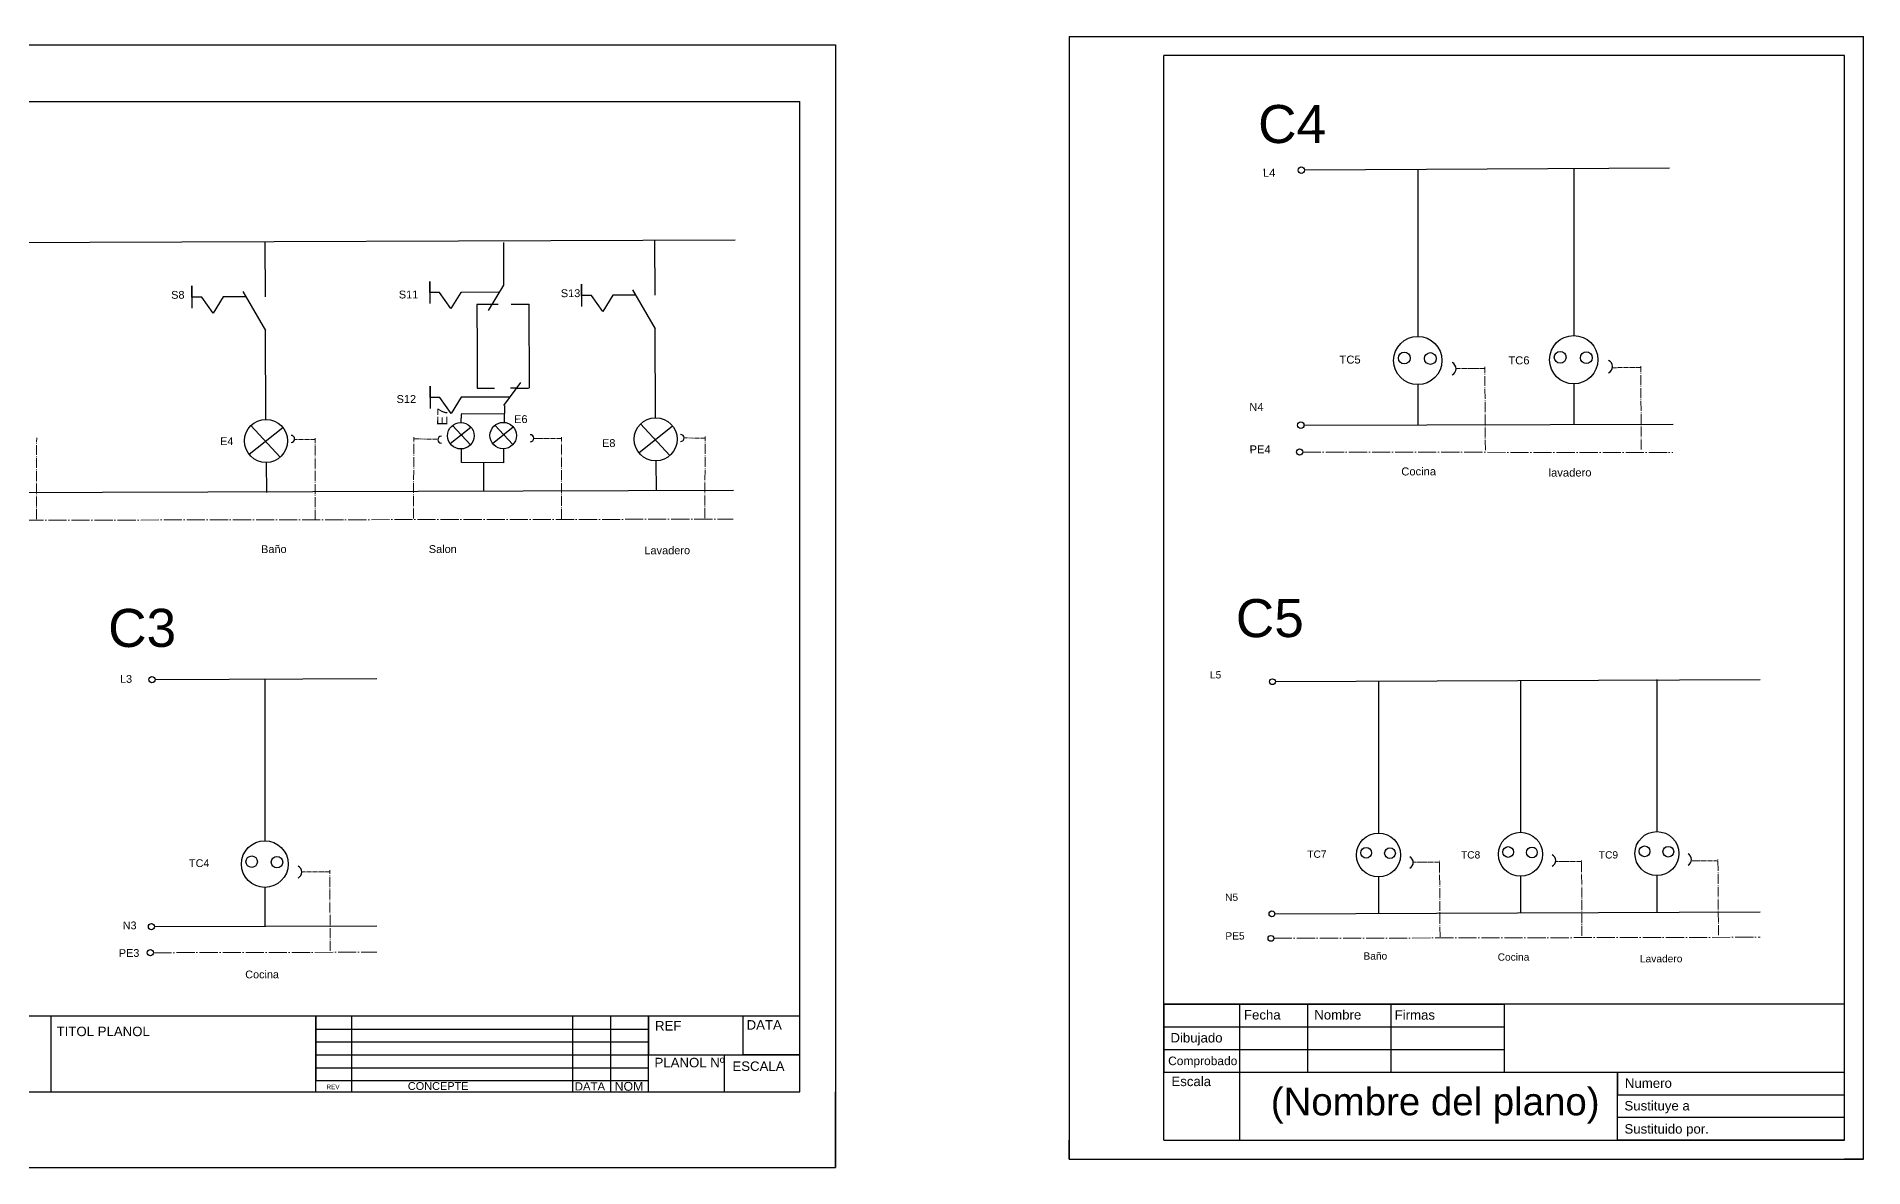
# Model space of a CAD drawing. Header units: millimetres. Extents: x 765 to 1731, y 132 to 433.
# Drawn here: x 1247.6 to 1730.7, y 133.5 to 432.7 of the extents above; entities that cross this region are included whole.
import ezdxf

# ---------------------------------------------------------------- set-up
doc = ezdxf.new("R2010")
doc.units = ezdxf.units.MM
doc.linetypes.add('ACAD_ISO04W100', pattern=[30, 24, -3, 0, -3])
doc.styles.get("Standard").update_dxf_attribs({"font": 'arial.ttf'})

msp = doc.modelspace()

# ---------------------------------------------------------------- linework, layer by layer
for p, q in [((1038.86, 430.52), (1458.86, 430.52)), ((1458.86, 430.52), (1458.86, 133.52)), ((1458.86, 430.52), (1458.86, 415.52)), ((1520.69, 432.74), (1730.69, 432.74)), ((1520.69, 432.74), (1520.69, 135.74)), ((1730.69, 135.74), (1730.69, 432.74)), ((1545.69, 140.74), (1545.69, 427.74)), ((1725.69, 427.74), (1545.69, 427.74)), ((1725.69, 140.74), (1725.69, 427.74)), ((1053.91, 415.52), (1449.4, 415.52)), ((1449.4, 153.52), (1449.4, 415.52)), ((1582.95, 397.44), (1679.39, 398.02)), ((1612.84, 397.57), (1612.84, 353.41)), ((1654.07, 397.79), (1654.07, 353.62)), ((1080.48, 377.7), (1432.32, 378.93)), ((1308.12, 363.88), (1308.07, 378.41)), ((1371.04, 378.26), (1371.08, 366.97)), ((1411.17, 364.31), (1411.12, 378.84)), ((1351.57, 365.02), (1351.56, 367.95)), ((1351.56, 367.95), (1351.58, 362.08)), ((1391.72, 364.24), (1391.71, 367.18)), ((1391.71, 367.18), (1391.73, 361.31)), ((1288.67, 363.81), (1288.66, 366.75)), ((1288.66, 366.75), (1288.68, 360.88)), ((1291.26, 363.82), (1288.67, 363.81)), ((1294.26, 359.55), (1291.26, 363.82)), ((1296.89, 363.84), (1294.26, 359.55)), ((1302.94, 363.86), (1296.89, 363.84)), ((1302.09, 365.31), (1308.15, 354.93)), ((1354.16, 365.03), (1351.57, 365.02)), ((1357.17, 360.75), (1354.16, 365.03)), ((1359.79, 365.04), (1357.17, 360.75)), ((1369.84, 365.08), (1359.79, 365.04)), ((1371.09, 366.98), (1367.03, 360.22)), ((1369.19, 363.82), (1369.19, 363.82)), ((1394.31, 364.25), (1391.72, 364.24)), ((1397.31, 359.98), (1394.31, 364.25)), ((1399.94, 364.27), (1397.31, 359.98)), ((1405.99, 364.29), (1399.94, 364.27)), ((1405.14, 365.74), (1411.2, 355.36)), ((1363.98, 361.92), (1369.67, 361.93)), ((1364.03, 361.87), (1364.07, 349.36)), ((1373.12, 361.9), (1377.81, 361.92)), ((1377.74, 361.9), (1377.82, 339.66)), ((1308.24, 331.45), (1308.15, 354.93)), ((1411.28, 331.88), (1411.2, 355.36)), ((1364.07, 349.38), (1364.11, 339.66)), ((1351.65, 337.25), (1351.64, 340.19)), ((1351.64, 340.19), (1351.66, 334.32)), ((1364.11, 339.66), (1368.65, 339.68)), ((1371.19, 335.1), (1375.63, 341.22)), ((1374.53, 339.7), (1372.94, 339.69)), ((1374.53, 339.7), (1377.71, 339.71)), ((1612.84, 340.63), (1612.84, 329.96)), ((1654.07, 340.85), (1654.07, 330.18)), ((1354.25, 337.26), (1351.65, 337.25)), ((1357.25, 332.99), (1354.25, 337.26)), ((1359.87, 337.28), (1357.25, 332.99)), ((1372.81, 337.33), (1359.87, 337.28)), ((1371.32, 335.14), (1371.2, 330.69)), ((1303.8, 322.2), (1312.7, 329.32)), ((1304.28, 329.83), (1312, 321.45)), ((1356.97, 325.04), (1362.43, 329.41)), ((1357.59, 329.85), (1362.33, 324.72)), ((1368.17, 325.08), (1373.63, 329.45)), ((1368.79, 329.89), (1373.52, 324.76)), ((1406.85, 322.63), (1415.75, 329.74)), ((1407.32, 330.25), (1415.05, 321.88)), ((1680.4, 330.07), (1582.74, 329.83)), ((1360.02, 327.48), (1360.02, 327.21)), ((1371.22, 327.52), (1371.22, 327.25)), ((1308.33, 320.05), (1308.36, 312.14)), ((1411.38, 320.48), (1411.41, 312.57)), ((1431.84, 312.67), (1080.21, 311.43)), ((1278.99, 262.63), (1337.54, 262.88)), ((1307.94, 262.75), (1307.94, 219.98)), ((1575.24, 262.1), (1703.34, 262.66)), ((1602.45, 262.22), (1602.45, 222.01)), ((1640, 262.41), (1640, 222.2)), ((1676.07, 262.61), (1676.07, 222.4)), ((1602.45, 210.38), (1602.45, 200.66)), ((1640, 210.58), (1640, 200.86)), ((1676.07, 210.77), (1676.07, 201.05)), ((1307.94, 207.61), (1307.94, 197.28)), ((1703.34, 201.1), (1575.04, 200.55)), ((1337.54, 197.4), (1278.78, 197.15)), ((1725.69, 176.74), (1545.69, 176.74)), ((1545.69, 176.74), (1545.69, 170.74)), ((1545.69, 176.74), (1565.69, 176.74)), ((1565.69, 176.74), (1565.69, 140.74)), ((1565.69, 176.74), (1583.69, 176.74)), ((1583.69, 176.74), (1583.69, 158.74)), ((1583.69, 176.74), (1605.69, 176.74)), ((1605.69, 176.74), (1605.69, 158.74)), ((1605.69, 176.74), (1635.69, 176.74)), ((1635.69, 176.74), (1635.69, 158.74)), ((1725.69, 140.74), (1725.69, 176.74)), ((1449.4, 173.52), (1053.91, 173.52)), ((1251.41, 153.52), (1251.41, 173.52)), ((1321.41, 153.52), (1321.41, 173.52)), ((1321.41, 173.52), (1321.41, 170.12)), ((1321.41, 170.12), (1409.42, 170.12)), ((1321.41, 170.12), (1321.41, 166.72)), ((1330.97, 153.52), (1330.97, 173.52)), ((1389.42, 153.52), (1389.42, 173.52)), ((1399.42, 153.52), (1399.42, 173.52)), ((1409.42, 153.52), (1409.42, 173.52)), ((1409.42, 173.52), (1409.42, 163.32)), ((1434.44, 163.32), (1434.44, 173.52)), ((1449.4, 153.52), (1449.4, 173.52)), ((1545.69, 170.74), (1635.69, 170.74)), ((1545.69, 170.74), (1545.69, 164.74)), ((1545.69, 170.74), (1545.69, 158.74)), ((1321.41, 166.72), (1409.42, 166.72)), ((1321.41, 166.72), (1321.41, 163.32)), ((1545.69, 164.74), (1635.69, 164.74)), ((1321.41, 163.32), (1409.42, 163.32)), ((1321.41, 163.32), (1321.41, 159.92)), ((1321.41, 159.92), (1321.41, 156.52)), ((1321.41, 159.92), (1409.42, 159.92)), ((1409.42, 163.32), (1449.4, 163.32)), ((1409.42, 163.32), (1429.41, 163.32)), ((1429.41, 163.32), (1429.41, 153.52)), ((1449.4, 163.32), (1434.44, 163.32)), ((1321.41, 156.52), (1409.42, 156.52)), ((1545.69, 158.74), (1725.69, 158.74)), ((1665.69, 140.74), (1665.69, 158.74)), ((1665.69, 158.74), (1665.69, 152.74)), ((1180.91, 153.52), (1251.41, 153.52)), ((1251.41, 153.52), (1321.41, 153.52)), ((1321.41, 153.52), (1330.97, 153.52)), ((1330.97, 153.52), (1389.42, 153.52)), ((1389.42, 153.52), (1399.42, 153.52)), ((1399.42, 153.52), (1409.42, 153.52)), ((1409.42, 153.52), (1429.41, 153.52)), ((1429.41, 153.52), (1449.4, 153.52)), ((1458.86, 133.52), (1458.86, 153.52)), ((1665.69, 152.74), (1725.69, 152.74)), ((1725.69, 146.74), (1665.69, 146.74)), ((1520.69, 135.74), (1520.69, 140.74)), ((1545.69, 140.74), (1725.69, 140.74)), ((1725.69, 140.74), (1665.69, 140.74)), ((1520.69, 135.74), (1730.69, 135.74)), ((1520.69, 135.74), (1545.69, 135.74)), ((1730.69, 135.74), (1725.69, 135.74)), ((1038.86, 133.52), (1458.86, 133.52))]:
    msp.add_line(p, q)
at = {"linetype": 'ACAD_ISO04W100', "lineweight": 15, "ltscale": 0.05}
for p, q in [((1630.57, 344.93), (1623.07, 344.9)), ((1671.8, 345.15), (1664.3, 345.12)), ((1618.59, 214.29), (1611.76, 214.26)), ((1656.14, 214.49), (1649.31, 214.46)), ((1692.21, 214.68), (1685.38, 214.65)), ((1325.11, 211.77), (1317.84, 211.74))]:
    msp.add_line(p, q, dxfattribs=at)
at = {"linetype": 'ACAD_ISO04W100', "lineweight": 15, "ltscale": 0.11}
for p, q in [((1630.71, 323.28), (1630.56, 345.33)), ((1671.94, 323.5), (1671.8, 345.55)), ((1618.72, 194.58), (1618.59, 214.66)), ((1656.26, 194.78), (1656.14, 214.86)), ((1692.34, 194.97), (1692.21, 215.05)), ((1325.24, 190.8), (1325.11, 212.16))]:
    msp.add_line(p, q, dxfattribs=at)
at = {"lineweight": 25}
for p, q in [((1359.83, 332.77), (1359.82, 330.72)), ((1371.29, 332.83), (1359.84, 332.91)), ((1359.92, 320.02), (1359.94, 323.65)), ((1371.08, 319.95), (1359.92, 320.02)), ((1365.8, 319.91), (1365.75, 312.44)), ((1371.1, 323.65), (1371.08, 319.95))]:
    msp.add_line(p, q, dxfattribs=at)
at = {"color": 85, "linetype": 'ACAD_ISO04W100', "lineweight": 15, "ltscale": 0.11, "true_color": 0x58ba48}
for p, q in [((1247.58, 305.02), (1247.61, 326.53)), ((1321.3, 304.86), (1321.3, 326.48)), ((1347.29, 305.21), (1347.32, 326.72)), ((1386.42, 305.16), (1386.43, 326.77)), ((1424.34, 305.29), (1424.35, 326.91))]:
    msp.add_line(p, q, dxfattribs=at)
at = {"color": 85, "linetype": 'ACAD_ISO04W100', "lineweight": 15, "ltscale": 0.05, "true_color": 0x58ba48}
for p, q in [((1321.3, 326.09), (1315.78, 326.09)), ((1347.46, 326.26), (1353.87, 326.24)), ((1386.43, 326.38), (1379.08, 326.4)), ((1424.35, 326.51), (1418.76, 326.52))]:
    msp.add_line(p, q, dxfattribs=at)
at = {"linetype": 'ACAD_ISO04W100', "lineweight": 15, "ltscale": 0.2}
for p, q in [((1582.44, 322.8), (1680.24, 322.65)), ((1574.77, 194.15), (1703.34, 194.43)), ((1278.5, 190.34), (1337.54, 190.47))]:
    msp.add_line(p, q, dxfattribs=at)
at = {"color": 85, "linetype": 'ACAD_ISO04W100', "lineweight": 15, "ltscale": 0.2, "true_color": 0x58ba48}
msp.add_line((1079.92, 304.54), (1431.79, 305.04), dxfattribs=at)
for centre, radius in [((1582.03, 397.38), 0.846), ((1612.84, 347.02), 6.39), ((1654.07, 347.24), 6.39), ((1609.26, 347.67), 1.56), ((1616.16, 347.54), 1.56), ((1650.49, 347.88), 1.56), ((1657.4, 347.76), 1.56), ((1308.26, 325.75), 5.7), ((1359.78, 327.12), 3.5), ((1370.98, 327.16), 3.5), ((1411.3, 326.18), 5.7), ((1581.89, 329.92), 0.846), ((1581.59, 322.8), 0.846), ((1278.1, 262.57), 0.82), ((1574.4, 262.04), 0.771), ((1676.07, 216.58), 5.81), ((1307.94, 213.79), 6.18), ((1602.45, 216.19), 5.81), ((1599.19, 216.78), 1.42), ((1605.48, 216.67), 1.42), ((1640, 216.39), 5.81), ((1636.73, 216.98), 1.42), ((1643.02, 216.87), 1.42), ((1672.81, 217.17), 1.42), ((1679.09, 217.06), 1.42), ((1304.47, 214.42), 1.51), ((1311.16, 214.3), 1.51), ((1574.27, 200.63), 0.771), ((1277.96, 197.23), 0.82), ((1574, 194.14), 0.771), ((1277.68, 190.34), 0.82)]:
    msp.add_circle(centre, radius)
for centre, radius, start, end in [((1621.15, 344.85), 1.81, 294.9893, 65.0107), ((1662.51, 345.41), 1.81, 294.9893, 65.0107), ((1314.89, 326.28), 0.938, 271.7552, 88.2853), ((1354.65, 326.07), 0.938, 91.7552, 268.2853), ((1378.12, 326.46), 0.938, 271.7552, 88.2853), ((1417.87, 326.54), 0.938, 271.7552, 88.2853), ((1315.99, 211.69), 1.75, 294.9893, 65.0107), ((1610.01, 214.22), 1.64, 294.9893, 65.0107), ((1647.68, 214.73), 1.64, 294.9893, 65.0107), ((1683.6, 214.98), 1.64, 294.9893, 65.0107)]:
    msp.add_arc(centre, radius, start, end)

# ---------------------------------------------------------------- texts
at = {"ltscale": 5, "attachment_point": 1}
for s, width, gutter_width, heights, insert, char_height, rotation in [('C4', 12.733, 10.37, [0], (1570.59, 414.6), 10.074, 0.199), ('L4', 12.9903, 10.58, [0], (1571.88, 397.73), 2.116, 0.2469), ('S8', 12.733, 10.37, [0], (1283.16, 365.42), 2.074, 0.199), ('S11', 12.733, 10.37, [0], (1343.37, 365.51), 2.074, 0.199), ('S13', 12.733, 10.37, [0], (1386.21, 365.85), 2.074, 0.199), ('TC5', 12.9903, 10.58, [0], (1592.14, 348.31), 2.116, 0.2469), ('TC6', 12.9903, 10.58, [0], (1636.79, 348.1), 2.116, 0.2469), ('S12', 12.733, 10.37, [0], (1342.78, 337.86), 2.074, 0.199), ('N4', 12.9903, 10.58, [2.19], (1568.27, 335.79), 2.116, 0.2469), ('E6', 12.733, 10.37, [0], (1373.87, 332.53), 2.074, 0.199), ('E4', 12.733, 10.37, [0], (1296.09, 326.7), 2.074, 0.199), ('E8', 12.733, 10.37, [0], (1397.11, 326.2), 2.074, 0.199), ('PE4', 12.9903, 10.58, [2.19], (1568.35, 324.56), 2.116, 0.2469), ('Cocina', 12.9903, 10.58, [2.19], (1608.47, 318.72), 2.116, 0.2469), ('lavadero', 12.9903, 10.58, [2.19], (1647.43, 318.41), 2.116, 0.2469), ('Baño', 12.733, 10.37, [2.14], (1306.94, 298.15), 2.074, 0.199), ('Salon', 12.733, 10.37, [2.14], (1351.3, 298.16), 2.074, 0.199), ('Lavadero', 12.733, 10.37, [2.14], (1408.32, 297.81), 2.074, 0.199), ('C3', 12.733, 10.37, [0], (1266.49, 281.28), 10.074, 0.199), ('C5', 12.733, 10.37, [0], (1564.7, 283.87), 10.074, 0.199), ('L3', 12.5818, 10.25, [0], (1269.65, 263.79), 2.049, 0.2469), ('L5', 11.8274, 9.63, [0], (1557.86, 264.82), 1.927, 0.2469), ('TC7', 11.8274, 9.63, [0], (1583.61, 217.37), 1.927, 0.2469), ('TC4', 12.5818, 10.25, [0], (1287.89, 215.05), 2.049, 0.2469), ('TC8', 11.8274, 9.63, [0], (1624.26, 217.18), 1.927, 0.2469), ('TC9', 11.8274, 9.63, [0], (1660.71, 217.18), 1.927, 0.2469), ('N5', 11.8274, 9.63, [1.99], (1561.88, 205.97), 1.927, 0.2469), ('N3', 12.5818, 10.25, [2.12], (1270.36, 198.58), 2.049, 0.2469), ('PE5', 11.8274, 9.63, [1.99], (1561.95, 195.74), 1.927, 0.2469), ('PE3', 12.5818, 10.25, [2.12], (1269.35, 191.27), 2.049, 0.2469), ('Baño', 11.8274, 9.63, [1.99], (1598.47, 190.43), 1.927, 0.2469), ('Cocina', 11.8274, 9.63, [1.99], (1633.95, 190.15), 1.927, 0.2469), ('Lavadero', 11.8274, 9.63, [1.99], (1671.58, 189.7), 1.927, 0.2469), ('Cocina', 12.5818, 10.25, [2.12], (1302.76, 185.61), 2.049, 0.2469)]:
    msp.add_mtext_dynamic_manual_height_columns(s, width=width, gutter_width=gutter_width, heights=heights, dxfattribs=dict(at, insert=insert, char_height=char_height, rotation=rotation))
at = {"lineweight": 25, "insert": (1353.51, 329.85), "char_height": 2.71, "attachment_point": 1, "rotation": 89.6129}
msp.add_mtext_dynamic_manual_height_columns('E7', width=0.0879, gutter_width=13.55, heights=[0], dxfattribs=at)
at = {"attachment_point": 1}
for s, width, gutter_width, heights, insert, char_height in [('Fecha', 15.053, 12.5, [0], (1566.87, 175.16), 2.5), ('Nombre', 20.8823, 12.5, [0], (1585.47, 175.17), 2.5), ('Firmas', 28.0229, 12.5, [0], (1606.72, 175.13), 2.5), ('TITOL PLANOL', 34.1105, 12.5, [0], (1252.89, 170.77), 2.5), ('REF', 14.591, 12.5, [0], (1411.13, 172.26), 2.5), ('DATA', 13.3924, 12.5, [0], (1435.35, 172.5), 2.5), ('Dibujado', 16.6215, 12.5, [0], (1547.43, 169.09), 2.5), ('PLANOL Nº', 23.5912, 12.5, [4.44], (1410.99, 162.53), 2.5), ('ESCALA', 18.9792, 12.5, [0], (1431.6, 161.57), 2.5), ('Comprobado', 16.1755, 11.33, [0], (1546.82, 162.86), 2.266), ('REV', 3.8206, 6.05, [0], (1324.24, 155.44), 1.209), ('CONCEPTE', 3.309, 10.34, [0], (1345.76, 156.1), 2.068), ('DATA', 8.5845, 10.78, [0], (1389.9, 156.05), 2.155), ('NOM', 9.2865, 11.66, [0], (1400.45, 156.15), 2.331), ('Escala', 18.054, 12.5, [0], (1547.69, 157.55), 2.5), ('^I(Nombre del plano)', 190.6254, 36.36, [0], (1544.88, 154.6), 7.272), ('Numero', 34.7617, 12.5, [0], (1667.61, 157.09), 2.5), ('Sustituye a', 21.7755, 12.5, [0], (1667.49, 151.11), 2.5), ('Sustituido por.', 24.3094, 12.5, [0], (1667.49, 144.98), 2.5)]:
    msp.add_mtext_dynamic_manual_height_columns(s, width=width, gutter_width=gutter_width, heights=heights, dxfattribs=dict(at, insert=insert, char_height=char_height))

doc.saveas('drawing.dxf')
